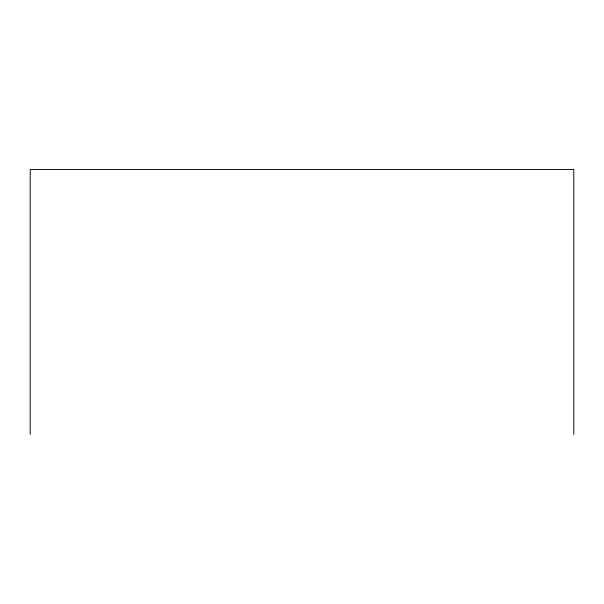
<?xml version="1.0" encoding="UTF-8"?>
<svg xmlns="http://www.w3.org/2000/svg" width="604" height="604" viewBox="0 0 604 604"><rect width="100%" height="100%" fill="white"/><g stroke="black" fill="none" stroke-linecap="round" stroke-linejoin="round"><path stroke-width="0.91" d="M573.8 434.487L573.8 169.513L30.2 169.513L30.2 434.487"/></g></svg>
